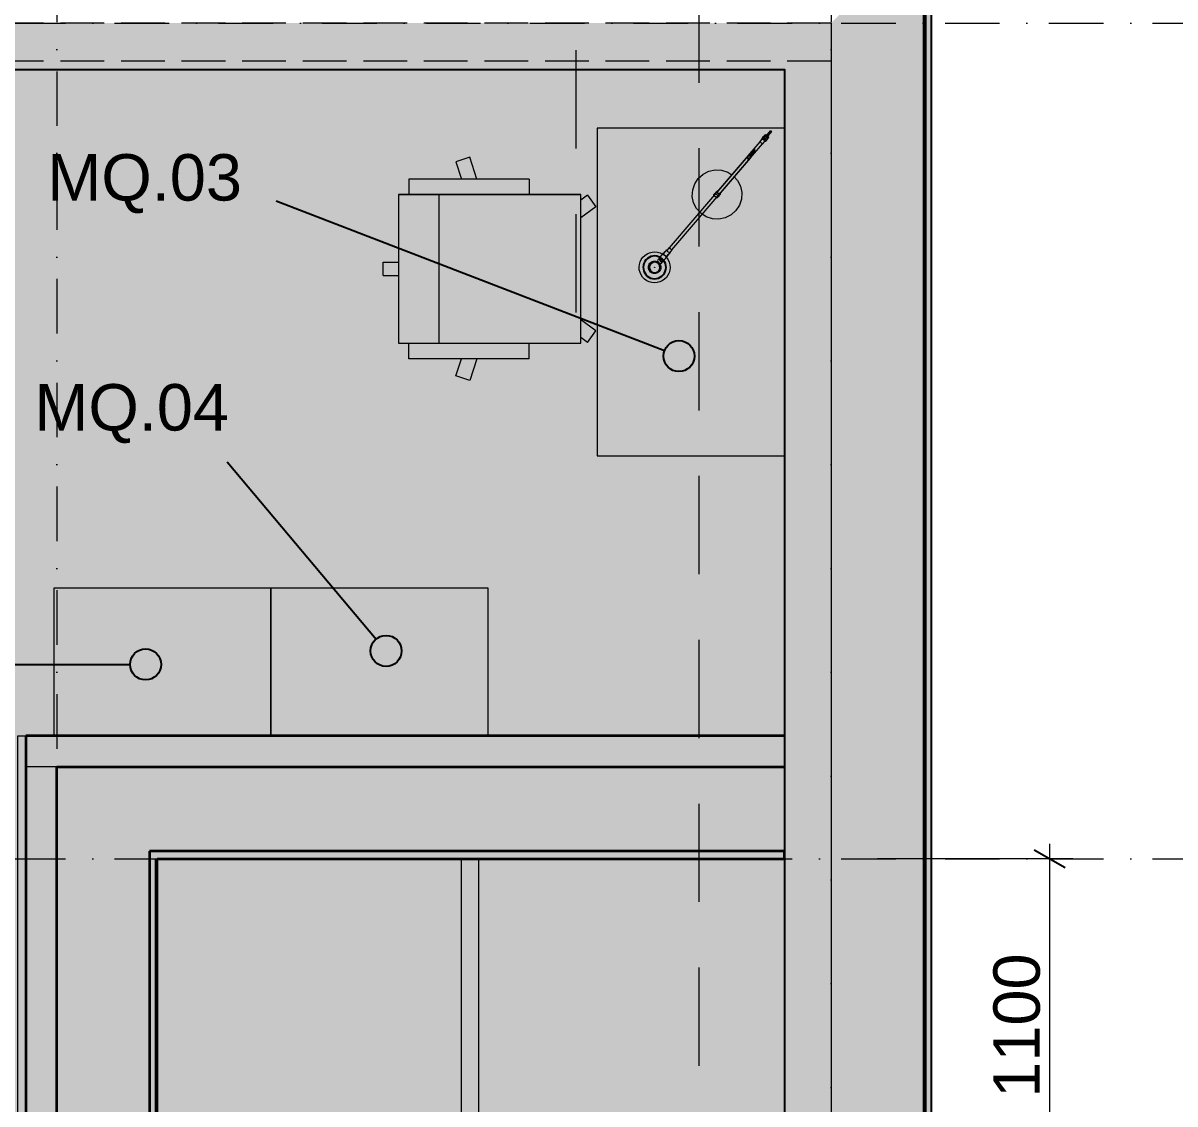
# Model space of a CAD drawing. Header units: millimetres. Extents: x -14278 to 97203, y -22378 to 34603.
# Drawn here: x 87889 to 91609, y 6321 to 9812 of the extents above; entities that cross this region are included whole.
import ezdxf
from ezdxf.enums import TextEntityAlignment as Align

# ---------------------------------------------------------------- set-up
doc = ezdxf.new("R2010")
doc.units = ezdxf.units.MM
doc.header["$MEASUREMENT"] = 0
for name, pattern in [('Dot & Dashed', [335.138881, 176.388884, -88.194442, 0, -70.555556]), ('Hidden Line', [195.611112, 141.111112, -54.5]), ('Long Dashed', [529.166651, 317.499995, -211.666656])]:
    doc.linetypes.add(name, pattern=pattern)
for name, color, linetype in [('A-Zz_20_10_90-T_TextFFEInternal', 7, 'Continuous'), ('A-Zz_60_50_80-P_MarkerSection', 7, 'Continuous'), ('A-Zz_60_50_80-P_MarkerSectionStairs', 7, 'Continuous'), ('New0', 7, 'Continuous'), ('NewA-Ee_25_10-M_WallsExternal', 7, 'Continuous'), ('NewA-Ee_25_10-M_WallsInternal', 7, 'Continuous'), ('NewA-Ee_30_10-M_Roofs', 7, 'Continuous'), ('NewA-Ee_30_40-M_Floors', 7, 'Continuous'), ('NewA-Ee_40_20-M_GeneralFFAndEInternalMovable', 7, 'Continuous'), ('NewA-SL-M_SpacesInternal', 7, 'Continuous'), ('NewA-Ss_30_25-M_CeilingAndSoffitSystems', 7, 'Continuous'), ('NewA-Zz_20_10_90-T_TextFFEInternal', 7, 'Continuous'), ('NewA-Zz_20_20-D_DimensionDetail', 7, 'Continuous'), ('NewA-Zz_35_40_80-M_GridStructural', 7, 'Continuous'), ('NewA-Zz_50_90_00-M_GrossInternal', 7, 'Continuous'), ('NewA-Zz_60_50_90-P_VoidOpening', 7, 'Continuous')]:
    doc.layers.add(name, color=color, linetype=linetype)
doc.styles.add('GENERATED_STYLE_1', font='')
doc.styles.get('GENERATED_STYLE_1').set_extended_font_data('Arial')
doc.dimstyles.new('GENERATED_STYLE__1', dxfattribs={"dimtxt": 150, "dimasz": 76, "dimexe": 0.18, "dimexo": 300, "dimgap": 0.09, "dimtad": 1, "dimdec": 0, "dimzin": 0, "dimdsep": 46, "dimtxsty": 'GENERATED_STYLE_1', "dimblk": 'ARROWHEAD_2', "dimblk1": 'ARROWHEAD_2', "dimblk2": 'ARROWHEAD_2', "dimcen": 0.09, "dimclrd": 6, "dimclre": 6, "dimclrt": 7, "dimazin": 0, "dimtfac": 1, "dimtdec": 4, "dimtmove": 0, "dimatfit": 3, "dimfxl": 0, "dimtolj": 1, "dimtzin": 0, "dimarcsym": 0})

# ---------------------------------------------------------------- blocks, each defined once
blk = doc.blocks.new('STAIR #2_218_29_2', base_point=(92143.1, 4184.9))
at = {"layer": 'NewA-SL-M_SpacesInternal', "color": 253, "linetype": 'Continuous', "lineweight": 13}
for p, q in [((88322.1, 7111.8), (88322.1, 2611.8)), ((90347.7, 7111.8), (88322.1, 7111.8)), ((90347.7, 1262.1), (90347.7, 7111.8))]:
    blk.add_line(p, q, dxfattribs=at)
at = {"layer": 'NewA-SL-M_SpacesInternal', "color": 5, "lineweight": 70, "style": 'GENERATED_STYLE_1'}
for tag, height, p in [('ROOM_NAME', 200, (92143.1, 4492.8)), ('ROOM_NUMBER', 150, (92143.1, 4189.9)), ('adj_text', 150, (92143.1, 3954.2))]:
    blk.add_attdef(tag, text='', height=height, dxfattribs=at).set_placement(p, align=Align.TOP_CENTER)
blk = doc.blocks.new('Slab_29_2', base_point=(87898, 1112.3))
at = {"layer": 'NewA-Ee_30_40-M_Floors', "linetype": 'Continuous', "lineweight": 13}
blk.add_hatch(color=254, dxfattribs=at).paths.add_polyline_path([(87898, 1112.3), (87898, 7409.5), (90347.7, 7409.5), (90347.7, 9661.5), (55798.3, 9661.5), (55798.3, 1112.3)])
at = {"layer": 'NewA-Ee_30_40-M_Floors', "color": 6, "linetype": 'Continuous', "lineweight": 13, "flags": 128}
blk.add_lwpolyline([(87898, 1112.3), (55798.3, 1112.3), (55798.3, 9661.5), (90347.7, 9661.5), (90347.7, 7409.5), (87898, 7409.5)], close=True, dxfattribs=at)
blk = doc.blocks.new('BEDROOM_215_36_2', base_point=(85519.8, 9126.8))
at = {"layer": 'NewA-SL-M_SpacesInternal', "color": 253, "linetype": 'Continuous', "lineweight": 13}
for p, q in [((90347.7, 9661.5), (83995, 9661.5)), ((90347.7, 7509.5), (90347.7, 9661.5)), ((87898, 5658.2), (87898, 7509.5)), ((87898, 7509.5), (90347.7, 7509.5))]:
    blk.add_line(p, q, dxfattribs=at)
at = {"layer": 'NewA-SL-M_SpacesInternal', "color": 5, "lineweight": 70, "style": 'GENERATED_STYLE_1'}
for tag, height, p in [('ROOM_NAME', 200, (85519.8, 9434.6)), ('ROOM_NUMBER', 150, (85519.8, 9131.8)), ('adj_text', 150, (85519.8, 8896.1))]:
    blk.add_attdef(tag, text='', height=height, dxfattribs=at).set_placement(p, align=Align.TOP_CENTER)
blk = doc.blocks.new('CUPBOARD 1_215B_56_2', base_point=(85702.8, 6352.2))
at = {"layer": 'NewA-SL-M_SpacesInternal', "linetype": 'Continuous'}
for p, q in [((84761.1, 6705.8), (84761.1, 6391.5)), ((84761.1, 6705.8), (86644.4, 6705.8)), ((86644.4, 6705.8), (86644.4, 6391.5)), ((84761.1, 6391.5), (84761.1, 6155.8)), ((86644.4, 6391.5), (86644.4, 6155.8)), ((84761.1, 6155.8), (84761.1, 5920.1)), ((86644.4, 6155.8), (86644.4, 5920.1)), ((84761.1, 5920.1), (86644.4, 5920.1))]:
    blk.add_line(p, q, dxfattribs=at)
at = {"layer": 'NewA-SL-M_SpacesInternal', "color": 253, "linetype": 'Continuous', "lineweight": 13}
for p, q in [((87170.6, 5533.2), (87170.6, 3642.8)), ((87898, 5533.2), (87170.6, 5533.2)), ((87898, 3642.8), (87898, 5533.2)), ((87170.6, 3642.8), (87898, 3642.8))]:
    blk.add_line(p, q, dxfattribs=at)
at = {"layer": 'NewA-SL-M_SpacesInternal', "color": 5, "lineweight": 70, "style": 'GENERATED_STYLE_1'}
for tag, height, p in [('ROOM_NAME', 200, (85702.8, 6660.1)), ('ROOM_NUMBER', 150, (85702.8, 6357.2)), ('adj_text', 150, (85702.8, 6121.5))]:
    blk.add_attdef(tag, text='', height=height, dxfattribs=at).set_placement(p, align=Align.TOP_CENTER)
blk = doc.blocks.new('Slab_45_2', base_point=(83995, 9661.5))
at = {"layer": 'NewA-Ss_30_25-M_CeilingAndSoffitSystems', "linetype": 'Continuous', "lineweight": 0}
blk.add_hatch(color=255, dxfattribs=at).paths.add_polyline_path([(83995, 9661.5), (83995, 5658.2), (85767.6, 5658.2), (85767.6, 2707.2), (87045.6, 2707.2), (87045.6, 5658.2), (87871.7, 5658.2), (87871.7, 7509.5), (90347.7, 7509.5), (90347.7, 9661.5)])
at = {"layer": 'NewA-Ss_30_25-M_CeilingAndSoffitSystems', "color": 6, "linetype": 'Continuous', "lineweight": 13, "flags": 128}
blk.add_lwpolyline([(83995, 9661.5), (83995, 5658.2), (85767.6, 5658.2), (85767.6, 2707.2), (87045.6, 2707.2), (87045.6, 5658.2), (87871.7, 5658.2), (87871.7, 7509.5), (90347.7, 7509.5), (90347.7, 9661.5)], close=True, dxfattribs=at)
blk = doc.blocks.new('Slab_47_2', base_point=(90347.7, 1262.1))
at = {"layer": 'NewA-Ss_30_25-M_CeilingAndSoffitSystems', "linetype": 'Continuous', "lineweight": 0}
blk.add_hatch(color=255, dxfattribs=at).paths.add_polyline_path([(90347.7, 1262.1), (90347.7, 7111.8), (88316.2, 7111.8), (88316.2, 2389.4), (87998, 2389.4), (87998, 1262.1)])
at = {"layer": 'NewA-Ss_30_25-M_CeilingAndSoffitSystems', "color": 6, "linetype": 'Continuous', "lineweight": 13, "flags": 128}
blk.add_lwpolyline([(90347.7, 1262.1), (87998, 1262.1), (87998, 2389.4), (88316.2, 2389.4), (88316.2, 7111.8), (90347.7, 7111.8)], close=True, dxfattribs=at)
blk = doc.blocks.new('Slab_49_2', base_point=(89304.2, 7111.8))
at = {"layer": 'NewA-Ee_30_40-M_Floors', "linetype": 'Continuous', "lineweight": 13}
blk.add_hatch(color=254, dxfattribs=at).paths.add_polyline_path([(89304.2, 7111.8), (89304.2, 6001.6), (89359.7, 6001.6), (89359.7, 7111.8)])
at = {"layer": 'NewA-Ee_30_40-M_Floors', "color": 6, "linetype": 'Continuous', "lineweight": 13, "flags": 128}
blk.add_lwpolyline([(89304.2, 7111.8), (89359.7, 7111.8), (89359.7, 6001.6), (89304.2, 6001.6)], close=True, dxfattribs=at)
blk = doc.blocks.new('Wall_67_2', base_point=(55648, 9811.8))
at = {"layer": 'NewA-Ee_25_10-M_WallsExternal', "linetype": 'Continuous', "lineweight": 13}
for points in [[(90498, 9811.8), (87288, 9811.8), (87288, 9786.7), (87301, 9786.7), (87301, 9741.4), (90427.6, 9741.4)], [(87301, 9677.9), (90364.1, 9677.9), (90427.6, 9741.4), (87301, 9741.4)], [(87301, 9677.9), (87301, 9661.5), (90347.7, 9661.5), (90364.1, 9677.9)]]:
    blk.add_hatch(color=6, dxfattribs=at).paths.add_polyline_path(points)
at = {"layer": 'NewA-Ee_25_10-M_WallsExternal', "linetype": 'Continuous', "flags": 128}
blk.add_lwpolyline([(87301, 9661.5), (90347.7, 9661.5)], dxfattribs=at)
blk = doc.blocks.new('Wall_69_2', base_point=(90498, 9811.8))
at = {"layer": 'NewA-Ee_25_10-M_WallsExternal', "linetype": 'Continuous', "lineweight": 13}
for points in [[(90802.8, 10116.6), (90802.8, 807), (90822.9, 786.9), (90822.9, 10136.7)], [(90498, 9811.8), (90498, 1111.8), (90798.1, 811.8), (90798.1, 10111.8)], [(90427.6, 9741.4), (90427.6, 1182.2), (90498, 1111.8), (90498, 9811.8)], [(90364.1, 9677.9), (90364.1, 1245.7), (90427.6, 1182.2), (90427.6, 9741.4)], [(90347.7, 9661.5), (90347.7, 1262.1), (90364.1, 1245.7), (90364.1, 9677.9)]]:
    blk.add_hatch(color=6, dxfattribs=at).paths.add_polyline_path(points)
at = {"layer": 'NewA-Ee_25_10-M_WallsExternal', "color": 92, "linetype": 'Continuous', "lineweight": 35}
blk.add_line((90798.1, 10111.8), (90798.1, 811.8), dxfattribs=at)
at = {"layer": 'NewA-Ee_25_10-M_WallsExternal', "linetype": 'Continuous'}
blk.add_line((90802.8, 10116.6), (90802.8, 807), dxfattribs=at)
at = {"layer": 'NewA-Ee_25_10-M_WallsExternal', "linetype": 'Continuous', "flags": 128}
for points in [[(90822.9, 786.9), (90822.9, 10136.7)], [(90347.7, 9661.5), (90347.7, 7509.5)], [(90347.7, 7409.5), (90347.7, 1262.1)]]:
    blk.add_lwpolyline(points, dxfattribs=at)
blk = doc.blocks.new('Wall_109_2', base_point=(87898, 1111.8))
at = {"layer": 'NewA-Ee_25_10-M_WallsInternal', "linetype": 'Continuous', "lineweight": 13}
blk.add_hatch(color=6, dxfattribs=at).paths.add_polyline_path([(87998, 7409.5), (87898, 7509.5), (87898, 2316.9), (87998, 2316.9)])
at = {"layer": 'NewA-Ee_25_10-M_WallsInternal', "color": 92, "linetype": 'Continuous', "lineweight": 35, "flags": 128}
for points in [[(87898, 7509.5), (87898, 5658.2)], [(87998, 5658.2), (87998, 7409.5)]]:
    blk.add_lwpolyline(points, dxfattribs=at)
blk = doc.blocks.new('Wall_110_2', base_point=(87898, 7509.5))
at = {"layer": 'NewA-Ee_25_10-M_WallsInternal', "linetype": 'Continuous', "lineweight": 13}
blk.add_hatch(color=6, dxfattribs=at).paths.add_polyline_path([(87998, 7409.5), (90347.7, 7409.5), (90347.7, 7509.5), (87898, 7509.5)])
at = {"layer": 'NewA-Ee_25_10-M_WallsInternal', "color": 92, "linetype": 'Continuous', "lineweight": 35, "flags": 128}
for points in [[(90347.7, 7509.5), (87898, 7509.5)], [(87998, 7409.5), (90347.7, 7409.5)]]:
    blk.add_lwpolyline(points, dxfattribs=at)
blk = doc.blocks.new('Wall_127_2', base_point=(88322.1, 7111.8))
at = {"layer": 'NewA-Ee_25_10-M_WallsInternal', "linetype": 'Continuous', "lineweight": 13}
blk.add_hatch(color=6, dxfattribs=at).paths.add_polyline_path([(88322.1, 7111.8), (90347.7, 7111.8), (90347.7, 7136.8), (88297.1, 7136.8)])
at = {"layer": 'NewA-Ee_25_10-M_WallsInternal', "color": 92, "linetype": 'Continuous', "lineweight": 35, "flags": 128}
for points in [[(90347.7, 7136.8), (88297.1, 7136.8)], [(88322.1, 7111.8), (90347.7, 7111.8)], [(90347.7, 7111.8), (90347.7, 7136.8)]]:
    blk.add_lwpolyline(points, dxfattribs=at)
blk = doc.blocks.new('Wall_128_2', base_point=(88322.1, 7111.8))
at = {"layer": 'NewA-Ee_25_10-M_WallsInternal', "linetype": 'Continuous', "lineweight": 13}
blk.add_hatch(color=6, dxfattribs=at).paths.add_polyline_path([(88297.1, 7136.8), (88297.1, 2636.8), (88322.1, 2611.8), (88322.1, 7111.8)])
at = {"layer": 'NewA-Ee_25_10-M_WallsInternal', "color": 92, "linetype": 'Continuous', "lineweight": 35, "flags": 128}
for points in [[(88297.1, 7136.8), (88297.1, 2636.8)], [(88322.1, 2611.8), (88322.1, 7111.8)]]:
    blk.add_lwpolyline(points, dxfattribs=at)
blk = doc.blocks.new('Morph_23_2', base_point=(55648, -5438.2))
at = {"layer": 'NewA-Ee_40_20-M_GeneralFFAndEInternalMovable', "linetype": 'Continuous'}
for p, q in [((90229.3, 9381.8), (90228, 9379.2)), ((90228, 9379.2), (90228, 9376.5)), ((90228, 9376.5), (90229.4, 9374.3)), ((90231.7, 9383.6), (90229.3, 9381.8)), ((90234.5, 9384), (90231.7, 9383.6)), ((90236.8, 9382.9), (90234.5, 9384)), ((90234.6, 9373.6), (90236.9, 9375.3)), ((90238.2, 9380.7), (90236.8, 9382.9)), ((90236.9, 9375.3), (90238.3, 9377.9)), ((90238.3, 9377.9), (90238.2, 9380.7)), ((90248.3, 9400.1), (90247.6, 9398.8)), ((90247.6, 9398.8), (90247.6, 9397.4)), ((90247.6, 9397.4), (90248.3, 9396.3)), ((90249.5, 9401), (90248.3, 9400.1)), ((90248.3, 9396.3), (90249.5, 9395.7)), ((90250.9, 9401.2), (90249.5, 9401)), ((90249.5, 9395.7), (90250.9, 9396)), ((90252.1, 9400.7), (90250.9, 9401.2)), ((90250.9, 9396), (90252.1, 9396.9)), ((90252.8, 9399.6), (90252.1, 9400.7)), ((90252.1, 9396.9), (90252.8, 9398.2)), ((90252.8, 9398.2), (90252.8, 9399.6)), ((90229.4, 9374.3), (90231.8, 9373.2)), ((90231.8, 9373.2), (90234.6, 9373.6)), ((89931.6, 9040.4), (89922.3, 9039.6)), ((89940, 9036.3), (89931.6, 9040.4)), ((89914.6, 9034.4), (89910.6, 9025.9)), ((89910.6, 9025.9), (89911.3, 9016.6)), ((89911.3, 9016.6), (89916.5, 9008.9)), ((89922.3, 9039.6), (89914.6, 9034.4)), ((89916.5, 9008.9), (89925, 9004.9)), ((89925, 9004.9), (89934.3, 9005.6)), ((89934.3, 9005.6), (89942, 9010.9)), ((89945.3, 9028.6), (89940, 9036.3)), ((89942, 9010.9), (89946, 9019.3)), ((89946, 9019.3), (89945.3, 9028.6))]:
    blk.add_line(p, q, dxfattribs=at)
at = {"layer": 'NewA-Ee_40_20-M_GeneralFFAndEInternalMovable', "color": 6, "linetype": 'Continuous', "lineweight": 13, "flags": 128}
for points in [[(90282.9, 9448.2), (90284.8, 9450.4)], [(90283.9, 9447.9), (90286.1, 9450.4)], [(90284.8, 9450.4), (90285.6, 9451.3)], [(90286.3, 9450.7), (90285.6, 9451.3)], [(90286.1, 9450.4), (90287, 9451.4)], [(90287, 9445.3), (90302.5, 9463.4)], [(90290, 9448.8), (90287, 9451.4)], [(90290.8, 9442), (90306.3, 9460.1)], [(90302.5, 9463.4), (90302.6, 9463.6)], [(90306.4, 9460.3), (90302.6, 9463.6)], [(90306.3, 9460.1), (90306.4, 9460.3)], [(89976.1, 9086.2), (90269.3, 9428.5)], [(89983.7, 9079.7), (90276.9, 9421.9)], [(90269.1, 9429.1), (90276, 9437.1)], [(90269.1, 9429.1), (90269.3, 9428.2)], [(90269.3, 9428.2), (90270.6, 9426.6)], [(90270.6, 9426.6), (90272.6, 9424.7)], [(90272.6, 9424.7), (90274.8, 9423)], [(90274.8, 9423), (90276.6, 9422)], [(90275.2, 9439.2), (90275.8, 9439.9)], [(90275.9, 9438.5), (90275.2, 9439.2)], [(90275.3, 9437.8), (90276, 9438.6)], [(90276.3, 9436.8), (90275.3, 9437.8)], [(90275.8, 9439.9), (90277.7, 9442.1)], [(90276, 9438.6), (90278.1, 9441.1)], [(90276.5, 9436.9), (90276.6, 9436.7)], [(90276.6, 9436.7), (90278.5, 9435.8)], [(90276.6, 9422), (90277.5, 9421.9)], [(90277.5, 9421.9), (90284.4, 9430)], [(90277.7, 9442.1), (90280.2, 9445.1)], [(90278.1, 9441.1), (90281, 9444.4)], [(90278.5, 9435.8), (90280.8, 9434.2)], [(90278.7, 9435.6), (90279, 9436)], [(90279, 9436), (90281.1, 9438.4)], [(90279, 9436), (90280.3, 9434.6)], [(90282.2, 9435.9), (90279.9, 9437.1)], [(90280.2, 9445.1), (90282.9, 9448.2)], [(90280.4, 9437.6), (90282.7, 9436.4)], [(90282.9, 9436.7), (90280.7, 9437.9)], [(90280.8, 9434.2), (90282.7, 9432.2)], [(90281, 9444.4), (90283.9, 9447.9)], [(90281.1, 9438.4), (90284, 9441.8)], [(90281.2, 9433.8), (90282.8, 9432.8)], [(90285.1, 9435.5), (90281.3, 9438.7)], [(90283.7, 9433.8), (90282.2, 9435.9)], [(90282.5, 9432.4), (90282.8, 9432.8)], [(90282.7, 9436.4), (90284.2, 9434.3)], [(90282.7, 9432.2), (90283.9, 9430.5)], [(90282.8, 9432.8), (90284.9, 9435.2)], [(90284.5, 9434.7), (90282.9, 9436.7)], [(90283.9, 9430.5), (90284.1, 9430.4)], [(90284, 9441.8), (90287, 9445.3)], [(90285.1, 9429.3), (90284.1, 9430.2)], [(90284.9, 9435.2), (90287.8, 9438.6)], [(90285.1, 9429.3), (90285.9, 9430.1)], [(90286.6, 9429.4), (90285.8, 9430.1)], [(90285.9, 9430.1), (90288, 9432.6)], [(90286.6, 9429.4), (90287.2, 9430.2)], [(90290.8, 9442), (90287, 9445.3)], [(90287.2, 9430.2), (90289.1, 9432.3)], [(90287.8, 9438.6), (90290.8, 9442)], [(90288, 9432.6), (90290.9, 9436)], [(90289.1, 9432.3), (90291.6, 9435.4)], [(90290.9, 9436), (90293.8, 9439.4)], [(90291.6, 9435.4), (90294.3, 9438.4)], [(90296.8, 9443), (90293.8, 9445.6)], [(90293.8, 9439.4), (90296, 9442)], [(90294.3, 9438.4), (90296.2, 9440.7)], [(90296, 9442), (90296.8, 9443)], [(90297, 9441.6), (90296.2, 9442.2)], [(90296.2, 9440.7), (90297, 9441.6)], [(90229.3, 9381.8), (90132.3, 9268.5)], [(90236.9, 9375.3), (90139.9, 9262)], [(90248.3, 9400.1), (90234.5, 9384)], [(90252.1, 9396.9), (90238.2, 9380.7)], [(90185.2, 9315), (90195.8, 9303.2), (90205.3, 9284.5), (90209.6, 9264.1), (90208.4, 9243.3), (90202, 9223.4), (90190.6, 9205.9), (90175, 9191.9), (90156.4, 9182.5), (90136, 9178.2), (90115.1, 9179.3), (90095.3, 9185.8), (90077.8, 9197.2), (90063.8, 9212.7), (90054.4, 9231.3), (90050, 9251.8), (90051.2, 9272.6), (90057.7, 9292.5), (90069, 9310), (90084.6, 9323.9), (90103.2, 9333.4), (90123.6, 9337.7), (90144.5, 9336.6), (90164.4, 9330.1), (90177.6, 9321.5)], [(90124.1, 9262.8), (90126.7, 9265.9)], [(90124.9, 9262.2), (90127.8, 9265.6)], [(90126.7, 9265.9), (90128.6, 9268.1)], [(90127.3, 9262.3), (90128.4, 9264.8)], [(90127.8, 9265.6), (90129.9, 9268.1)], [(90131.9, 9268.8), (90128.4, 9264.8)], [(90128.6, 9268.1), (90129.3, 9268.9)], [(90130.1, 9268.2), (90129.3, 9268.9)], [(90129.9, 9268.1), (90130.7, 9269)], [(90131.5, 9268.4), (90130.7, 9269)], [(90130.9, 9266.5), (90131.9, 9268.8)], [(90131.3, 9263.9), (90130.9, 9266.5)], [(90131.3, 9266.4), (90132.3, 9268.5)], [(90131.7, 9264), (90131.3, 9266.4)], [(90132.9, 9261.6), (90131.3, 9263.9)], [(90133.2, 9261.9), (90131.7, 9264)], [(90131.9, 9268.8), (90133.3, 9269.7)], [(90118.9, 9256.7), (90119.6, 9257.6)], [(90119.7, 9256.1), (90118.9, 9256.7)], [(90119, 9255.3), (90119.8, 9256.3)], [(90128.9, 9246.9), (90119, 9255.3)], [(90119.6, 9257.6), (90121.5, 9259.8)], [(90119.8, 9256.3), (90121.9, 9258.8)], [(90121.5, 9259.8), (90124.1, 9262.8)], [(90121.9, 9258.8), (90124.9, 9262.2)], [(90127.4, 9260.4), (90127.3, 9262.3)], [(90127.4, 9259.3), (90127.4, 9259.8)], [(90128.9, 9256.9), (90127.4, 9259.3)], [(90131.6, 9255.8), (90128.9, 9256.9)], [(90128.9, 9246.9), (90129.7, 9247.8)], [(90130.3, 9247), (90129.5, 9247.6)], [(90129.7, 9247.8), (90131.8, 9250.3)], [(90130.3, 9247), (90131, 9247.8)], [(90131, 9247.8), (90132.9, 9250)], [(90132.1, 9255.8), (90131.6, 9255.8)], [(90131.8, 9250.3), (90134.7, 9253.7)], [(90134.5, 9256.1), (90132.6, 9255.9)], [(90135.4, 9260.3), (90132.9, 9261.6)], [(90132.9, 9250), (90135.5, 9253.1)], [(90135.5, 9260.7), (90133.2, 9261.9)], [(90136.8, 9257.6), (90134.5, 9256.1)], [(90134.7, 9253.7), (90137.7, 9257.1)], [(90138.1, 9260.3), (90135.4, 9260.3)], [(90137.9, 9260.8), (90135.5, 9260.7)], [(90135.5, 9253.1), (90138.1, 9256.1)], [(90140.2, 9261.7), (90136.8, 9257.6)], [(90137.7, 9257.1), (90139.8, 9259.6)], [(90139.9, 9262), (90137.9, 9260.8)], [(90140.2, 9261.7), (90138.1, 9260.3)], [(90138.1, 9256.1), (90140, 9258.3)], [(90140.6, 9260.5), (90139.8, 9261.2)], [(90139.8, 9259.6), (90140.6, 9260.5)], [(90140.7, 9259.1), (90140, 9259.8)], [(90140, 9258.3), (90140.7, 9259.1)], [(90140.9, 9263.2), (90140.2, 9261.7)], [(89964.1, 9076), (89966, 9078.2)], [(89965.2, 9075.7), (89967.3, 9078.2)], [(89966, 9078.2), (89966.7, 9079)], [(89967.5, 9078.4), (89966.7, 9079)], [(89967.3, 9078.2), (89968.1, 9079.1)], [(89968.9, 9078.5), (89968.1, 9079.1)], [(89975.8, 9086.5), (89968.7, 9078.3)], [(89968.7, 9077.1), (89968.7, 9078.3)], [(89975.8, 9086.5), (89976.4, 9086.5)], [(89976, 9085.6), (89975.8, 9086.5)], [(89977.2, 9084), (89976, 9085.6)], [(89976.1, 9086.2), (89976.3, 9085.4)], [(89976.3, 9085.4), (89977.5, 9083.9)], [(89984.1, 9079.4), (89977.1, 9071.2)], [(89979.2, 9082.1), (89977.2, 9084)], [(89977.5, 9083.9), (89979.3, 9082.2)], [(89981.4, 9080.5), (89979.2, 9082.1)], [(89979.3, 9082.2), (89981.3, 9080.7)], [(89981.3, 9080.7), (89982.9, 9079.8)], [(89983.2, 9079.4), (89981.4, 9080.5)], [(89982.9, 9079.8), (89983.7, 9079.7)], [(89984.1, 9079.4), (89983.2, 9079.4)], [(89984, 9080), (89984.1, 9079.4)], [(89938.7, 9047.1), (89937.8, 9044.4)], [(89937.8, 9044.4), (89938.8, 9041.1)], [(89938.7, 9047.1), (89943.7, 9052.9)], [(89938.8, 9041.1), (89941.4, 9038)], [(89943.7, 9052.9), (89942.8, 9050.3)], [(89942.8, 9050.3), (89943.8, 9046.9)], [(89943.9, 9052.7), (89943, 9050.2)], [(89943, 9050.2), (89944, 9046.9)], [(89944.2, 9053.2), (89943.7, 9052.9)], [(89943.8, 9046.9), (89946.4, 9043.8)], [(89943.9, 9052.7), (89946, 9055.2)], [(89944, 9046.9), (89946.5, 9043.9)], [(89946.2, 9055.8), (89945.3, 9053.2)], [(89945.3, 9053.2), (89946.3, 9049.8)], [(89946.2, 9055.8), (89956.6, 9068)], [(89946.3, 9049.8), (89948.9, 9046.7)], [(89946.4, 9043.8), (89949.9, 9041.7)], [(89946.5, 9043.9), (89949.9, 9041.9)], [(89948.9, 9046.7), (89952.4, 9044.6)], [(89949.9, 9041.9), (89953.2, 9041.4)], [(89949.9, 9041.7), (89953.3, 9041.2)], [(89950.8, 9036.7), (89955.8, 9042.5)], [(89952.4, 9044.6), (89955.8, 9044.2)], [(89953.2, 9041.4), (89955.6, 9042.7)], [(89953.3, 9041.2), (89955.8, 9042.5)], [(89955.6, 9042.7), (89957.7, 9045.1)], [(89955.8, 9044.2), (89958.3, 9045.4)], [(89955.8, 9042.5), (89956, 9043.1)], [(89956.4, 9066.8), (89956.2, 9065.9)], [(89956.2, 9065.9), (89956.5, 9065.6)], [(89956.3, 9066.9), (89957, 9067.7)], [(89957, 9066.2), (89956.3, 9066.9)], [(89956.6, 9068), (89956.4, 9067.1)], [(89956.4, 9065.5), (89957.2, 9066.4)], [(89957.4, 9064.6), (89956.4, 9065.5)], [(89958, 9068.9), (89956.6, 9068)], [(89957, 9067.7), (89958.9, 9069.9)], [(89957.2, 9066.4), (89959.3, 9068.9)], [(89957.8, 9064.5), (89958.4, 9063.9)], [(89958.3, 9045.4), (89968.8, 9057.6)], [(89958.4, 9063.9), (89961.8, 9061.8)], [(89958.9, 9069.9), (89961.5, 9072.9)], [(89959.3, 9068.9), (89962.2, 9072.3)], [(89961.5, 9072.9), (89964.1, 9076)], [(89961.8, 9061.8), (89964.5, 9058.7)], [(89962.2, 9072.3), (89965.2, 9075.7)], [(89964.5, 9058.7), (89965.1, 9058.3)], [(89966.3, 9057), (89965.2, 9057.9)], [(89966.3, 9057), (89967, 9057.9)], [(89966.4, 9057.2), (89966.8, 9056.9)], [(89966.8, 9056.9), (89967.6, 9057.2)], [(89967.7, 9057.1), (89966.9, 9057.8)], [(89967, 9057.9), (89969.2, 9060.4)], [(89967.7, 9057.1), (89968.4, 9057.9)], [(89967.8, 9057.3), (89968.8, 9057.6)], [(89968.4, 9057.9), (89970.3, 9060.2)], [(89969.4, 9074.8), (89968.7, 9077), (89968.7, 9077.1)], [(89968.8, 9057.6), (89969.4, 9059.1)], [(89969.2, 9060.4), (89972.1, 9063.8)], [(89971, 9072.5), (89969.4, 9074.8)], [(89970.3, 9060.2), (89972.9, 9063.2)], [(89973.5, 9071.3), (89971, 9072.5)], [(89972.1, 9063.8), (89975, 9067.3)], [(89972.9, 9063.2), (89975.5, 9066.2)], [(89975.9, 9070.9), (89975.8, 9071), (89973.5, 9071.3)], [(89975, 9067.3), (89977.2, 9069.8)], [(89975.5, 9066.2), (89977.4, 9068.5)], [(89977.1, 9071.2), (89975.9, 9070.9)], [(89978, 9070.7), (89977.2, 9071.3)], [(89977.2, 9069.8), (89978, 9070.7)], [(89978.1, 9069.3), (89977.3, 9069.9)], [(89977.4, 9068.5), (89978.1, 9069.3)], [(89927.9, 9022.7), (89928, 9022.9)], [(89927.9, 9022.5), (89927.9, 9022.7)], [(89928, 9022.4), (89927.9, 9022.5)], [(89928, 9022.9), (89928.2, 9023)], [(89928.2, 9022.3), (89928, 9022.4)], [(89928.2, 9023), (89928.3, 9023)], [(89928.4, 9022.3), (89928.2, 9022.3)], [(89928.3, 9023), (89928.5, 9022.9)], [(89928.5, 9022.4), (89928.4, 9022.3)], [(89928.5, 9022.9), (89928.6, 9022.8)], [(89928.6, 9022.6), (89928.5, 9022.4)], [(89928.6, 9022.8), (89928.6, 9022.6)], [(89941.4, 9038), (89944.9, 9035.9)], [(89944.9, 9035.9), (89948.3, 9035.4)], [(89948.3, 9035.4), (89950.8, 9036.7)]]:
    blk.add_lwpolyline(points, dxfattribs=at)
for points in [[(89884.7, 8998.1), (89881.1, 9006), (89878.9, 9014.5), (89878.3, 9023.1), (89879.1, 9031.8), (89881.5, 9040.2), (89885.2, 9048.1), (89890.3, 9055.2), (89896.5, 9061.3), (89903.7, 9066.2), (89911.7, 9069.8), (89920.1, 9072), (89928.8, 9072.6), (89937.5, 9071.8), (89945.9, 9069.4), (89953.7, 9065.7), (89960.8, 9060.6), (89966.9, 9054.4), (89971.8, 9047.2), (89975.4, 9039.3), (89977.6, 9030.8), (89978.3, 9022.1), (89977.4, 9013.5), (89975.1, 9005.1), (89971.3, 8997.2), (89966.3, 8990.1), (89960, 8984), (89952.8, 8979.1), (89944.9, 8975.5), (89936.5, 8973.3), (89927.8, 8972.6), (89919.1, 8973.5), (89910.7, 8975.8), (89902.8, 8979.6), (89895.8, 8984.7), (89889.6, 8990.9)], [(89910.9, 9012.8), (89909.4, 9016), (89908.5, 9019.4), (89908.3, 9022.8), (89908.6, 9026.3), (89909.6, 9029.7), (89911.1, 9032.8), (89913.1, 9035.7), (89915.6, 9038.1), (89918.5, 9040.1), (89921.6, 9041.5), (89925, 9042.4), (89928.5, 9042.6), (89931.9, 9042.3), (89935.3, 9041.4), (89938.5, 9039.9), (89941.3, 9037.8), (89943.7, 9035.3), (89945.7, 9032.5), (89947.1, 9029.3), (89948, 9025.9), (89948.3, 9022.4), (89947.9, 9019), (89947, 9015.6), (89945.5, 9012.5), (89943.5, 9009.6), (89941, 9007.2), (89938.1, 9005.2), (89934.9, 9003.8), (89931.5, 9002.9), (89928.1, 9002.6), (89924.6, 9003), (89921.2, 9003.9), (89918.1, 9005.4), (89915.3, 9007.5), (89912.8, 9009.9)]]:
    blk.add_lwpolyline(points, close=True, dxfattribs=at)
at = {"layer": 'NewA-Ee_40_20-M_GeneralFFAndEInternalMovable', "linetype": 'Continuous', "flags": 128}
blk.add_lwpolyline([(89892, 9016.6), (89893.6, 9010.4), (89896.2, 9004.6), (89899.9, 8999.3), (89904.3, 8994.7), (89909.6, 8991), (89915.3, 8988.2), (89921.5, 8986.5), (89927.9, 8985.9), (89934.3, 8986.4), (89940.5, 8988), (89946.3, 8990.6), (89951.6, 8994.2), (89956.2, 8998.7), (89959.9, 9003.9), (89962.7, 9009.7), (89964.4, 9015.9), (89965.1, 9022.3), (89964.6, 9028.7), (89963, 9034.9), (89960.3, 9040.7), (89956.7, 9046), (89952.2, 9050.6), (89947, 9054.3), (89941.2, 9057.1), (89935, 9058.8), (89928.6, 9059.4), (89922.3, 9058.9), (89916, 9057.3), (89910.2, 9054.7), (89904.9, 9051.1), (89900.3, 9046.6), (89896.6, 9041.4), (89893.8, 9035.6), (89892.1, 9029.4), (89891.5, 9023)], close=True, dxfattribs=at)
blk = doc.blocks.new('Standard grid marker')
at = {"layer": 'NewA-Zz_35_40_80-M_GridStructural', "color": 6, "linetype": 'Dot & Dashed', "lineweight": 13}
blk.add_line((1000, 0), (18130.8, 0), dxfattribs=at)
at = {"layer": 'NewA-Zz_35_40_80-M_GridStructural', "style": 'GENERATED_STYLE_1'}
blk.add_attdef('AC_MarkerText_1', text='', height=250, rotation=90, dxfattribs=at).set_placement((-250, 14.3), align=Align.MIDDLE_CENTER)
blk = doc.blocks.new('Standard grid marker_2')
at = {"layer": 'NewA-Zz_35_40_80-M_GridStructural', "color": 6, "linetype": 'Dot & Dashed', "lineweight": 13}
blk.add_line((1000, 0), (40175.6, 0), dxfattribs=at)
at = {"layer": 'NewA-Zz_35_40_80-M_GridStructural', "style": 'GENERATED_STYLE_1'}
blk.add_attdef('AC_MarkerText_1', text='', height=250, dxfattribs=at).set_placement((41425.6, 14.3), align=Align.MIDDLE_CENTER)
blk = doc.blocks.new('Standard grid marker_3')
at = {"layer": 'NewA-Zz_35_40_80-M_GridStructural', "color": 6, "linetype": 'Dot & Dashed', "lineweight": 13}
blk.add_line((0, 0), (19130.8, 0), dxfattribs=at)
blk = doc.blocks.new('Office Desk Rect 19')
at = {"layer": 'NewA-Ee_40_20-M_GeneralFFAndEInternalMovable', "color": 1, "linetype": 'Continuous', "lineweight": 18}
for p, q in [((1058.8625, 604.8375), (0, 604.8375)), ((0, 604.8375), (0, 0)), ((1058.8625, 0), (1058.8625, 604.8375)), ((0, 0), (1058.8625, 0))]:
    blk.add_line(p, q, dxfattribs=at)
blk = doc.blocks.new('Office Chair 04 19')
at = {"layer": 'NewA-Ee_40_20-M_GeneralFFAndEInternalMovable', "color": 1, "linetype": 'Continuous', "lineweight": 18}
for p, q in [((335.5, 682), (335.5, 632.6)), ((335.5, 682), (379.5, 682)), ((379.5, 682), (379.5, 632.6)), ((597.6, 632.6), (117.3, 632.6)), ((117.3, 632.6), (117.3, 43.3)), ((117.3, 632.6), (117.3, 43.3)), ((597.6, 632.6), (597.6, 43.3)), ((597.6, 43.3), (597.6, 632.6)), ((597.6, 632.6), (597.6, 43.3)), ((67.3, 210.1), (67.3, 598.2)), ((67.3, 598.2), (117.3, 598.2)), ((647.6, 598.2), (597.6, 598.2)), ((647.6, 210.1), (647.6, 598.2)), ((117.3, 501), (597.6, 501)), ((-3.2, 401.5), (11.5, 446.7)), ((11.5, 446.7), (67.3, 428.6)), ((703.4, 446.7), (647.6, 428.6)), ((718.1, 401.5), (703.4, 446.7)), ((67.3, 378.6), (-3.2, 401.5)), ((647.6, 378.6), (718.1, 401.5)), ((67.3, 210.1), (117.3, 210.1)), ((67.3, 210.1), (117.3, 210.1)), ((647.6, 210.1), (597.6, 210.1)), ((647.6, 210.1), (597.6, 210.1)), ((117.3, 43.3), (597.6, 43.3)), ((119.9, 21.7), (135.6, 43.3)), ((157.3, -5.4), (192.7, 43.3)), ((557.7, -5.4), (522.2, 43.3)), ((595, 21.7), (579.3, 43.3)), ((119.9, 21.7), (157.3, -5.4)), ((595, 21.7), (557.7, -5.4))]:
    blk.add_line(p, q, dxfattribs=at)
blk = doc.blocks.new('Credenza 19_2')
at = {"layer": 'NewA-Ee_40_20-M_GeneralFFAndEInternalMovable', "color": 1, "linetype": 'Continuous', "lineweight": 18}
for p, q in [((700, 478.4), (0, 478.4)), ((0, 478.4), (0, 0)), ((700, 0), (700, 478.4)), ((0, 0), (700, 0))]:
    blk.add_line(p, q, dxfattribs=at)
blk = doc.blocks.new('Beam_12_2', base_point=(90498, 1111.8))
at = {"layer": 'NewA-Ee_30_10-M_Roofs', "color": 6, "linetype": 'Hidden Line', "lineweight": 13}
for q in [(55648, 9811.8), (90498, 1111.8)]:
    blk.add_line((90498, 9811.8), q, dxfattribs=at)
blk = doc.blocks.new('Line_92_2', base_point=(87731.1, 7740.1))
at = {"layer": 'NewA-Zz_20_10_90-T_TextFFEInternal', "linetype": 'Continuous'}
blk.add_hatch(color=256, dxfattribs=at).paths.add_polyline_path([(88334.3, 7740.1), (88330.4, 7759.2), (88319.6, 7775.5), (88303.4, 7786.3), (88284.3, 7790.1), (88265.1, 7786.3), (88248.9, 7775.5), (88238.1, 7759.2), (88234.3, 7740.1), (88238.1, 7721), (88248.9, 7704.7), (88265.1, 7693.9), (88284.3, 7690.1), (88303.4, 7693.9), (88319.6, 7704.7), (88330.4, 7721)])
blk.add_line((87731.1, 7740.1), (88234.3, 7740.1), dxfattribs=at)
blk.add_circle((88284.3, 7740.1), 50, dxfattribs=at)
blk = doc.blocks.new('Line_93_2', base_point=(88547.4, 8394.1))
at = {"layer": 'NewA-Zz_20_10_90-T_TextFFEInternal', "linetype": 'Continuous'}
blk.add_hatch(color=256, dxfattribs=at).paths.add_polyline_path([(89111, 7783.9), (89107.2, 7803.1), (89096.4, 7819.3), (89080.2, 7830.1), (89061, 7833.9), (89041.9, 7830.1), (89025.7, 7819.3), (89014.8, 7803.1), (89011, 7783.9), (89014.8, 7764.8), (89025.7, 7748.6), (89041.9, 7737.8), (89061, 7733.9), (89080.2, 7737.8), (89096.4, 7748.6), (89107.2, 7764.8)])
blk.add_line((88547.4, 8394.1), (89028.8, 7822.2), dxfattribs=at)
blk.add_circle((89061, 7783.9), 50, dxfattribs=at)
blk = doc.blocks.new('Line_94_2', base_point=(88706.2, 9237.3))
at = {"layer": 'NewA-Zz_20_10_90-T_TextFFEInternal', "linetype": 'Continuous'}
blk.add_hatch(color=256, dxfattribs=at).paths.add_polyline_path([(90056.9, 8736.1), (90053.1, 8755.3), (90042.3, 8771.5), (90026.1, 8782.3), (90006.9, 8786.1), (89987.8, 8782.3), (89971.6, 8771.5), (89960.7, 8755.3), (89956.9, 8736.1), (89960.7, 8717), (89971.6, 8700.8), (89987.8, 8689.9), (90006.9, 8686.1), (90026.1, 8689.9), (90042.3, 8700.8), (90053.1, 8717)])
blk.add_line((88706.2, 9237.3), (89960.3, 8754.1), dxfattribs=at)
blk.add_circle((90006.9, 8736.1), 50, dxfattribs=at)
blk = doc.blocks.new('*D996', base_point=(55648, -5438.2))
at = {"layer": 'NewA-Zz_20_20-D_DimensionDetail', "color": 6, "linetype": 'Continuous', "lineweight": 13}
for p, q in [((91204.5, 7111.8), (91204.5, 7160.7)), ((91279.5, 7111.8), (90647.7, 7111.8)), ((91204.5, 6011.8), (91204.5, 7111.8)), ((91279.5, 6011.8), (90647.7, 6011.8)), ((91204.5, 5962.9), (91204.5, 6011.8))]:
    blk.add_line(p, q, dxfattribs=at)
at = {"layer": 'NewA-Zz_20_20-D_DimensionDetail', "linetype": 'Continuous'}
for p, q in [((91254.5, 7082.9), (91154.5, 7140.7)), ((91154.5, 6040.7), (91254.5, 5982.9))]:
    blk.add_line(p, q, dxfattribs=at)
at = {"layer": 'NewA-Zz_20_20-D_DimensionDetail', "insert": (91174.5, 6340.6), "char_height": 150, "attachment_point": 7, "rotation": 90, "style": 'GENERATED_STYLE_1'}
blk.add_mtext('\\A1;{\\fArial|b0|i0|c0|p34;1100}', dxfattribs=at)
blk = doc.blocks.new('ARROWHEAD_2')
at = {"color": 0, "linetype": 'Continuous', "lineweight": 0}
for p, q in [((-0.378, -0.655), (0.378, 0.655)), ((0, 0), (-1, 0))]:
    blk.add_line(p, q, dxfattribs=at)
blk = doc.blocks.new('Cutting Plane_17_2', base_point=(90072.6, -706.2))
at = {"layer": 'A-Zz_60_50_80-P_MarkerSectionStairs', "color": 6, "linetype": 'Long Dashed', "lineweight": 13}
blk.add_line((90072.6, 93.8), (90072.6, 10761.7), dxfattribs=at)
blk = doc.blocks.new('Label_188_2', base_point=(87814.4, 8729.9))
at = {"layer": 'A-Zz_20_10_90-T_TextFFEInternal', "insert": (88239.4, 8645.6), "char_height": 150, "attachment_point": 2, "style": 'GENERATED_STYLE_1'}
blk.add_mtext('\\fArial|b0|i0|c0|p34;MQ.04\\fArial|b0|i0|c0|p34;\\fArial|b0|i0|c0|p34;\\fArial|b0|i0|c0|p34;\\fArial|b0|i0|c0|p34;\\fArial|b0|i0|c0|p34;\\fArial|b0|i0|c0|p34;\\fArial|b0|i0|c0|p34;\\fArial|b0|i0|c0|p34;\\fArial|b0|i0|c0|p34;\\fArial|b0|i0|c0|p34;\\fArial|b0|i0|c0|p34;\\fArial|b0|i0|c0|p34;\\fArial|b0|i0|c0|p34;\\fArial|b0|i0|c0|p34;\\fArial|b0|i0|c0|p34;\\fArial|b0|i0|c0|p34;\\fArial|b0|i0|c0|p34;\\fArial|b0|i0|c0|p34;\\fArial|b0|i0|c0|p34;\\fArial|b0|i0|c0|p34;\\fArial|b0|i0|c0|p34;\\fArial|b0|i0|c0|p34;\\fArial|b0|i0|c0|p34;\\fArial|b0|i0|c0|p34;\\fArial|b0|i0|c0|p34;\\fArial|b0|i0|c0|p34;\\fArial|b0|i0|c0|p34;\\fArial|b0|i0|c0|p34;\\fArial|b0|i0|c0|p34;}', dxfattribs=at)
blk = doc.blocks.new('Label_189_2', base_point=(87856.2, 9472.6))
at = {"layer": 'A-Zz_20_10_90-T_TextFFEInternal', "insert": (88281.2, 9388.3), "char_height": 150, "attachment_point": 2, "style": 'GENERATED_STYLE_1'}
blk.add_mtext('\\fArial|b0|i0|c0|p34;MQ.03\\fArial|b0|i0|c0|p34;\\fArial|b0|i0|c0|p34;\\fArial|b0|i0|c0|p34;\\fArial|b0|i0|c0|p34;\\fArial|b0|i0|c0|p34;\\fArial|b0|i0|c0|p34;\\fArial|b0|i0|c0|p34;\\fArial|b0|i0|c0|p34;\\fArial|b0|i0|c0|p34;\\fArial|b0|i0|c0|p34;\\fArial|b0|i0|c0|p34;\\fArial|b0|i0|c0|p34;\\fArial|b0|i0|c0|p34;\\fArial|b0|i0|c0|p34;\\fArial|b0|i0|c0|p34;\\fArial|b0|i0|c0|p34;\\fArial|b0|i0|c0|p34;\\fArial|b0|i0|c0|p34;\\fArial|b0|i0|c0|p34;\\fArial|b0|i0|c0|p34;\\fArial|b0|i0|c0|p34;\\fArial|b0|i0|c0|p34;\\fArial|b0|i0|c0|p34;\\fArial|b0|i0|c0|p34;\\fArial|b0|i0|c0|p34;\\fArial|b0|i0|c0|p34;\\fArial|b0|i0|c0|p34;\\fArial|b0|i0|c0|p34;\\fArial|b0|i0|c0|p34;}', dxfattribs=at)
blk = doc.blocks.new('Cutting Plane_20_2', base_point=(89674.8, -7707.2))
at = {"layer": 'A-Zz_60_50_80-P_MarkerSection', "color": 6, "linetype": 'Long Dashed', "lineweight": 13}
blk.add_line((89674.8, 8877.1), (89674.8, 13077.1), dxfattribs=at)
blk = doc.blocks.new('Beam_14_2', base_point=(90498, 988.5))
at = {"layer": 'NewA-Zz_60_50_90-P_VoidOpening', "color": 6, "linetype": 'Hidden Line', "lineweight": 13}
for q in [(55648, 9688.5), (90498, 988.5)]:
    blk.add_line((90498, 9688.5), q, dxfattribs=at)

msp = doc.modelspace()

# ---------------------------------------------------------------- hatches: boundary and pattern name
at = {"layer": 'NewA-Zz_50_90_00-M_GrossInternal', "linetype": 'Continuous', "lineweight": 140}
msp.add_hatch(color=1, dxfattribs=at).paths.add_polyline_path([(55798.3, 9661.5), (90347.7, 9661.5), (90347.7, 1262.1), (61147.7, 1262.1), (61147.7, -3287.9), (57698.3, -3287.9), (57698.3, 1262.1), (55798.3, 1262.1)])

# ---------------------------------------------------------------- linework, layer by layer
at = {"layer": 'New0', "linetype": 'Continuous', "flags": 128}
msp.add_lwpolyline([(88322.1, 7111.8), (90347.7, 7111.8), (90347.7, 3445.3), (89862, 3604.1), (89808, 3516.3), (89869.4, 3706.8), (89814.3, 3618.9), (89367.7, 3765), (89367.7, 6011.8), (89302.1, 6011.8), (89302.1, 3012), (89302.1, 2973.3), (90347.7, 2973.3), (90347.7, 2938.4), (89267.2, 2938.4), (89267.2, 3012), (88395.1, 3012), (88395.1, 2706.6), (88322.1, 2706.6), (88322.1, 2741.6), (88360.2, 2741.6), (88360.2, 3012), (88322.1, 3012)], close=True, dxfattribs=at)
at = {"layer": 'NewA-Zz_50_90_00-M_GrossInternal', "linetype": 'Continuous', "flags": 128}
msp.add_lwpolyline([(55798.3, 9661.5), (90347.7, 9661.5), (90347.7, 1262.1), (61147.7, 1262.1), (61147.7, -3287.9), (57698.3, -3287.9), (57698.3, 1262.1), (55798.3, 1262.1)], close=True, dxfattribs=at)

# ---------------------------------------------------------------- block references
at = {"layer": 'A-Zz_20_10_90-T_TextFFEInternal', "color": 6, "linetype": 'Continuous', "lineweight": 13}
for name, p in [('Label_189_2', (87856.2, 9472.6)), ('Label_188_2', (87814.4, 8729.9))]:
    msp.add_blockref(name, p, dxfattribs=at)
at = {"layer": 'A-Zz_60_50_80-P_MarkerSection', "color": 6, "lineweight": 13}
msp.add_blockref('Cutting Plane_20_2', (89674.8, -7707.2), dxfattribs=at)
at = {"layer": 'A-Zz_60_50_80-P_MarkerSectionStairs', "color": 6, "lineweight": 13}
msp.add_blockref('Cutting Plane_17_2', (90072.6, -706.2), dxfattribs=at)
at = {"layer": 'NewA-Ee_25_10-M_WallsExternal', "color": 92, "lineweight": 35}
for name, p in [('Wall_67_2', (55648, 9811.8)), ('Wall_69_2', (90498, 9811.8))]:
    msp.add_blockref(name, p, dxfattribs=at)
at = {"layer": 'NewA-Ee_25_10-M_WallsInternal', "color": 92, "lineweight": 35}
for name, p in [('Wall_109_2', (87898, 1111.8)), ('Wall_110_2', (87898, 7509.5)), ('Wall_127_2', (88322.1, 7111.8)), ('Wall_128_2', (88322.1, 7111.8))]:
    msp.add_blockref(name, p, dxfattribs=at)
at = {"layer": 'NewA-Ee_30_10-M_Roofs', "color": 6, "lineweight": 13}
msp.add_blockref('Beam_12_2', (90498, 1111.8), dxfattribs=at)
at = {"layer": 'NewA-Ee_30_40-M_Floors', "color": 6, "linetype": 'Continuous', "lineweight": 13}
for name, p in [('Slab_29_2', (87898, 1112.3)), ('Slab_49_2', (89304.2, 7111.8))]:
    msp.add_blockref(name, p, dxfattribs=at)
at = {"layer": 'NewA-Ee_40_20-M_GeneralFFAndEInternalMovable', "color": 6, "linetype": 'Continuous', "lineweight": 13, "zscale": 1000}
for name, p, rotation in [('Office Desk Rect 19', (89742.9, 9472.6), 270), ('Office Chair 04 19', (89733.2, 8660.4), 90)]:
    msp.add_blockref(name, p, dxfattribs=dict(at, rotation=rotation))
at = {"layer": 'NewA-Ee_40_20-M_GeneralFFAndEInternalMovable', "linetype": 'Continuous', "lineweight": 0}
msp.add_blockref('Morph_23_2', (55648, -5438.2), dxfattribs=at)
at = {"layer": 'NewA-Ee_40_20-M_GeneralFFAndEInternalMovable', "color": 6, "linetype": 'Continuous', "lineweight": 13, "xscale": -1, "zscale": 1000, "rotation": 180}
for p in [(87989.2, 7987.8), (88689.2, 7987.8)]:
    msp.add_blockref('Credenza 19_2', p, dxfattribs=at)
at = {"layer": 'NewA-SL-M_SpacesInternal', "linetype": 'Continuous'}
for name, p in [('BEDROOM_215_36_2', (85519.8, 9126.8)), ('STAIR #2_218_29_2', (92143.1, 4184.9))]:
    msp.add_blockref(name, p, dxfattribs=at)
msp.add_blockref('CUPBOARD 1_215B_56_2', (85702.8, 6352.2), dxfattribs=at).add_auto_attribs({'ROOM_NAME': 'CUPBOARD 1', 'ROOM_NUMBER': '215B', 'adj_text': 'Area: 1.4 m2'})
at = {"layer": 'NewA-Ss_30_25-M_CeilingAndSoffitSystems', "color": 6, "linetype": 'Continuous', "lineweight": 13}
for name, p in [('Slab_45_2', (83995, 9661.5)), ('Slab_47_2', (90347.7, 1262.1))]:
    msp.add_blockref(name, p, dxfattribs=at)
at = {"layer": 'NewA-Zz_20_10_90-T_TextFFEInternal', "linetype": 'Continuous'}
for name, p in [('Line_94_2', (88706.2, 9237.3)), ('Line_93_2', (88547.4, 8394.1)), ('Line_92_2', (87731.1, 7740.1))]:
    msp.add_blockref(name, p, dxfattribs=at)
at = {"layer": 'NewA-Zz_35_40_80-M_GridStructural', "color": 1, "linetype": 'Continuous', "lineweight": 18, "zscale": 1000}
for name, p, rotation in [('Standard grid marker', (87998, 12332), 270), ('Standard grid marker', (90498, 12332), 270), ('Standard grid marker_3', (90798, -6798.8), 90)]:
    msp.add_blockref(name, p, dxfattribs=dict(at, rotation=rotation))
for p in [(53995.7, 9811.8), (53995.7, 7111.8)]:
    msp.add_blockref('Standard grid marker_2', p, dxfattribs=at)
at = {"layer": 'NewA-Zz_60_50_90-P_VoidOpening', "color": 6, "lineweight": 13}
msp.add_blockref('Beam_14_2', (90498, 988.5), dxfattribs=at)

# ---------------------------------------------------------------- dimensions: what is measured, and where the dimension line sits
at = {"layer": 'NewA-Zz_20_20-D_DimensionDetail', "color": 6, "linetype": 'Continuous', "lineweight": 13}
dim = msp.add_linear_dim(base=(91204.5, 7111.8), p1=(90347.7, 6011.8), p2=(90347.7, 7111.8), angle=90, dimstyle='GENERATED_STYLE__1', dxfattribs=at)
dim.commit()
dim.dimension.update_dxf_attribs({"geometry": '*D996', "text_midpoint": (91099.5, 6576.1), "dimtype": 160, "text_rotation": 90})

doc.saveas('drawing.dxf')
